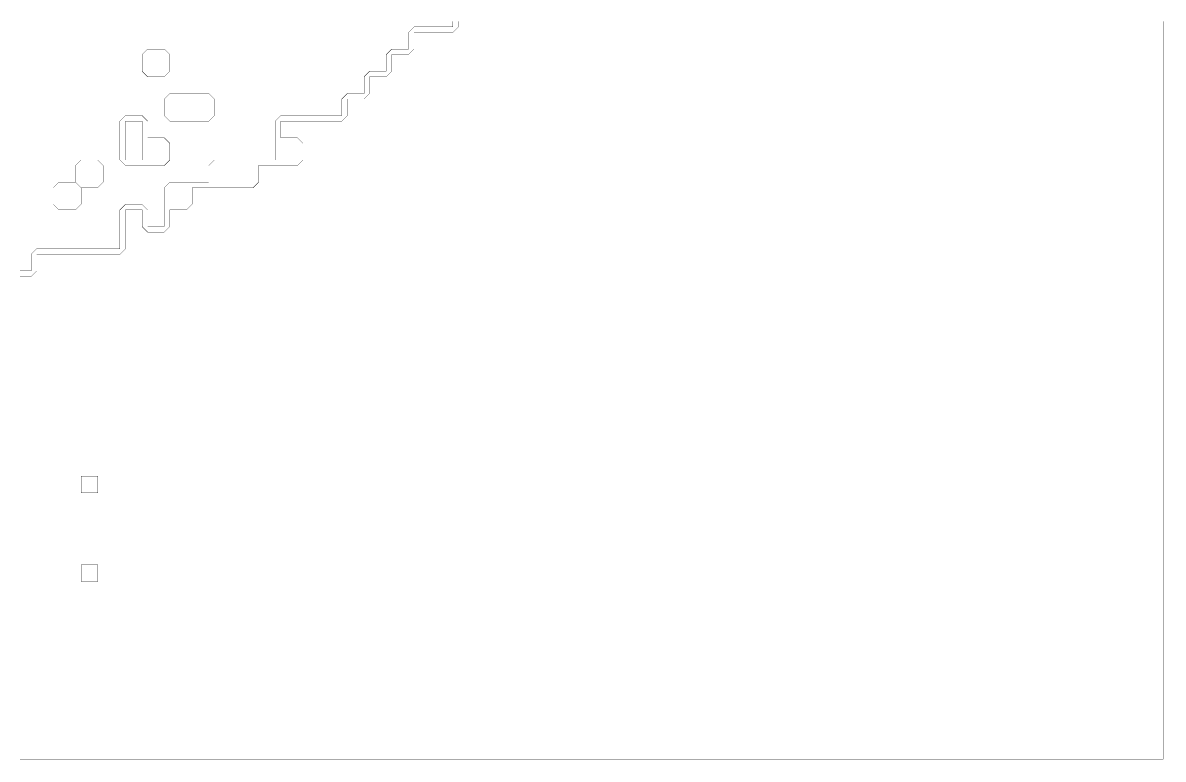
# Model space of a CAD drawing. Header units: metres. Extents: x 0 to 4990, y -4990 to 0.
# Drawn here: x 2983 to 4990, y -4990 to -3694 of the extents above; entities that cross this region are included whole.
import ezdxf

# ---------------------------------------------------------------- set-up
doc = ezdxf.new("R2010")
doc.units = ezdxf.units.M
for name, color, linetype in [('conductor', 1, 'Continuous'), ('dielectric', 8, 'Continuous'), ('substrate', 5, 'Continuous')]:
    doc.layers.add(name, color=color, linetype=linetype)

msp = doc.modelspace()

# ---------------------------------------------------------------- linework, layer by layer
at = {"layer": 'conductor', "const_width": 0.5}
msp.add_lwpolyline([(2978.515625, -4130.859375), (2988.28125, -4130.859375), (2998.046875, -4130.859375), (2998.046875, -4121.09375), (2998.046875, -4111.328125), (2998.046875, -4101.5625), (3007.8125, -4091.796875), (3017.578125, -4091.796875), (3027.34375, -4091.796875), (3037.109375, -4091.796875), (3046.875, -4091.796875), (3056.640625, -4091.796875), (3066.40625, -4091.796875), (3076.171875, -4091.796875), (3085.9375, -4091.796875), (3095.703125, -4091.796875), (3105.46875, -4091.796875), (3115.234375, -4091.796875), (3125, -4091.796875), (3134.765625, -4091.796875), (3144.53125, -4091.796875), (3154.296875, -4091.796875), (3154.296875, -4082.03125), (3154.296875, -4072.265625), (3154.296875, -4062.5), (3154.296875, -4052.734375), (3154.296875, -4042.96875), (3154.296875, -4033.203125), (3154.296875, -4023.4375), (3164.0625, -4013.671875), (3173.828125, -4013.671875), (3183.59375, -4013.671875), (3193.359375, -4013.671875), (3203.125, -4023.4375), (3203.125, -4033.203125), (3203.125, -4042.96875), (3203.125, -4052.734375), (3212.890625, -4052.734375), (3222.65625, -4052.734375), (3232.421875, -4052.734375), (3232.421875, -4042.96875), (3232.421875, -4033.203125), (3232.421875, -4023.4375), (3232.421875, -4013.671875), (3232.421875, -4003.90625), (3232.421875, -3994.140625), (3232.421875, -3984.375), (3242.1875, -3974.609375), (3251.953125, -3974.609375), (3261.71875, -3974.609375), (3271.484375, -3974.609375), (3281.25, -3974.609375), (3291.015625, -3974.609375), (3300.78125, -3974.609375), (3310.546875, -3974.609375), (3310.546875, -3964.84375), (3310.546875, -3955.078125), (3310.546875, -3945.3125), (3320.3125, -3935.546875), (3330.078125, -3935.546875), (3339.84375, -3935.546875), (3349.609375, -3935.546875), (3359.375, -3935.546875), (3369.140625, -3935.546875), (3378.90625, -3935.546875), (3388.671875, -3935.546875), (3398.4375, -3935.546875), (3408.203125, -3935.546875), (3417.96875, -3935.546875), (3427.734375, -3935.546875), (3427.734375, -3925.78125), (3427.734375, -3916.015625), (3427.734375, -3906.25), (3427.734375, -3896.484375), (3427.734375, -3886.71875), (3427.734375, -3876.953125), (3427.734375, -3867.1875), (3437.5, -3857.421875), (3447.265625, -3857.421875), (3457.03125, -3857.421875), (3466.796875, -3857.421875), (3476.5625, -3857.421875), (3486.328125, -3857.421875), (3496.09375, -3857.421875), (3505.859375, -3857.421875), (3515.625, -3857.421875), (3525.390625, -3857.421875), (3535.15625, -3857.421875), (3544.921875, -3857.421875), (3544.921875, -3847.65625), (3544.921875, -3837.890625), (3544.921875, -3828.125), (3554.6875, -3818.359375), (3564.453125, -3818.359375), (3574.21875, -3818.359375), (3583.984375, -3818.359375), (3583.984375, -3808.59375), (3583.984375, -3798.828125), (3583.984375, -3789.0625), (3593.75, -3779.296875), (3603.515625, -3779.296875), (3613.28125, -3779.296875), (3623.046875, -3779.296875), (3623.046875, -3769.53125), (3623.046875, -3759.765625), (3623.046875, -3750), (3632.8125, -3740.234375), (3642.578125, -3740.234375), (3652.34375, -3740.234375), (3662.109375, -3740.234375), (3662.109375, -3730.46875), (3662.109375, -3720.703125), (3662.109375, -3710.9375), (3671.875, -3701.171875), (3681.640625, -3701.171875), (3691.40625, -3701.171875), (3701.171875, -3701.171875), (3710.9375, -3701.171875), (3720.703125, -3701.171875), (3730.46875, -3701.171875), (3740.234375, -3701.171875), (3740.234375, -3691.40625)], dxfattribs=at)
for points in [[(3193.359375, -3750), (3203.125, -3740.234375), (3212.890625, -3740.234375), (3222.65625, -3740.234375), (3232.421875, -3740.234375), (3242.1875, -3750), (3242.1875, -3759.765625), (3242.1875, -3769.53125), (3242.1875, -3779.296875), (3232.421875, -3789.0625), (3222.65625, -3789.0625), (3212.890625, -3789.0625), (3203.125, -3789.0625), (3193.359375, -3779.296875), (3193.359375, -3769.53125), (3193.359375, -3759.765625)], [(3232.421875, -3828.125), (3242.1875, -3818.359375), (3251.953125, -3818.359375), (3261.71875, -3818.359375), (3271.484375, -3818.359375), (3281.25, -3818.359375), (3291.015625, -3818.359375), (3300.78125, -3818.359375), (3310.546875, -3818.359375), (3320.3125, -3828.125), (3320.3125, -3837.890625), (3320.3125, -3847.65625), (3320.3125, -3857.421875), (3310.546875, -3867.1875), (3300.78125, -3867.1875), (3291.015625, -3867.1875), (3281.25, -3867.1875), (3271.484375, -3867.1875), (3261.71875, -3867.1875), (3251.953125, -3867.1875), (3242.1875, -3867.1875), (3232.421875, -3857.421875), (3232.421875, -3847.65625), (3232.421875, -3837.890625)], [(3154.296875, -3867.1875), (3164.0625, -3857.421875), (3173.828125, -3857.421875), (3183.59375, -3857.421875), (3193.359375, -3857.421875), (3203.125, -3867.1875), (3203.125, -3876.953125), (3203.125, -3886.71875), (3203.125, -3896.484375), (3212.890625, -3896.484375), (3222.65625, -3896.484375), (3232.421875, -3896.484375), (3242.1875, -3906.25), (3242.1875, -3916.015625), (3242.1875, -3925.78125), (3242.1875, -3935.546875), (3232.421875, -3945.3125), (3222.65625, -3945.3125), (3212.890625, -3945.3125), (3203.125, -3945.3125), (3193.359375, -3945.3125), (3183.59375, -3945.3125), (3173.828125, -3945.3125), (3164.0625, -3945.3125), (3154.296875, -3935.546875), (3154.296875, -3925.78125), (3154.296875, -3916.015625), (3154.296875, -3906.25), (3154.296875, -3896.484375), (3154.296875, -3886.71875), (3154.296875, -3876.953125)], [(3076.171875, -3945.3125), (3085.9375, -3935.546875), (3095.703125, -3935.546875), (3105.46875, -3935.546875), (3115.234375, -3935.546875), (3125, -3945.3125), (3125, -3955.078125), (3125, -3964.84375), (3125, -3974.609375), (3115.234375, -3984.375), (3105.46875, -3984.375), (3095.703125, -3984.375), (3085.9375, -3984.375), (3076.171875, -3974.609375), (3076.171875, -3964.84375), (3076.171875, -3955.078125)], [(3037.109375, -3984.375), (3046.875, -3974.609375), (3056.640625, -3974.609375), (3066.40625, -3974.609375), (3076.171875, -3974.609375), (3085.9375, -3984.375), (3085.9375, -3994.140625), (3085.9375, -4003.90625), (3085.9375, -4013.671875), (3076.171875, -4023.4375), (3066.40625, -4023.4375), (3056.640625, -4023.4375), (3046.875, -4023.4375), (3037.109375, -4013.671875), (3037.109375, -4003.90625), (3037.109375, -3994.140625)]]:
    msp.add_lwpolyline(points, close=True, dxfattribs=at)
at = {"layer": 'dielectric', "const_width": 0.5}
for points in [[(3085.9375, -4492.1875), (3085.9375, -4501.953125), (3085.9375, -4511.71875), (3085.9375, -4521.484375), (3095.703125, -4521.484375), (3105.46875, -4521.484375), (3115.234375, -4521.484375), (3115.234375, -4511.71875), (3115.234375, -4501.953125), (3115.234375, -4492.1875), (3105.46875, -4492.1875), (3095.703125, -4492.1875)], [(3085.9375, -4648.4375), (3085.9375, -4658.203125), (3085.9375, -4667.96875), (3085.9375, -4677.734375), (3095.703125, -4677.734375), (3105.46875, -4677.734375), (3115.234375, -4677.734375), (3115.234375, -4667.96875), (3115.234375, -4658.203125), (3115.234375, -4648.4375), (3105.46875, -4648.4375), (3095.703125, -4648.4375)]]:
    msp.add_lwpolyline(points, close=True, dxfattribs=at)
at = {"layer": 'substrate', "const_width": 0.5}
for points in [[(2978.515625, -4990.234375), (2988.28125, -4990.234375), (2998.046875, -4990.234375), (3007.8125, -4990.234375), (3017.578125, -4990.234375), (3027.34375, -4990.234375), (3037.109375, -4990.234375), (3046.875, -4990.234375), (3056.640625, -4990.234375), (3066.40625, -4990.234375), (3076.171875, -4990.234375), (3085.9375, -4990.234375), (3095.703125, -4990.234375), (3105.46875, -4990.234375), (3115.234375, -4990.234375), (3125, -4990.234375), (3134.765625, -4990.234375), (3144.53125, -4990.234375), (3154.296875, -4990.234375), (3164.0625, -4990.234375), (3173.828125, -4990.234375), (3183.59375, -4990.234375), (3193.359375, -4990.234375), (3203.125, -4990.234375), (3212.890625, -4990.234375), (3222.65625, -4990.234375), (3232.421875, -4990.234375), (3242.1875, -4990.234375), (3251.953125, -4990.234375), (3261.71875, -4990.234375), (3271.484375, -4990.234375), (3281.25, -4990.234375), (3291.015625, -4990.234375), (3300.78125, -4990.234375), (3310.546875, -4990.234375), (3320.3125, -4990.234375), (3330.078125, -4990.234375), (3339.84375, -4990.234375), (3349.609375, -4990.234375), (3359.375, -4990.234375), (3369.140625, -4990.234375), (3378.90625, -4990.234375), (3388.671875, -4990.234375), (3398.4375, -4990.234375), (3408.203125, -4990.234375), (3417.96875, -4990.234375), (3427.734375, -4990.234375), (3437.5, -4990.234375), (3447.265625, -4990.234375), (3457.03125, -4990.234375), (3466.796875, -4990.234375), (3476.5625, -4990.234375), (3486.328125, -4990.234375), (3496.09375, -4990.234375), (3505.859375, -4990.234375), (3515.625, -4990.234375), (3525.390625, -4990.234375), (3535.15625, -4990.234375), (3544.921875, -4990.234375), (3554.6875, -4990.234375), (3564.453125, -4990.234375), (3574.21875, -4990.234375), (3583.984375, -4990.234375), (3593.75, -4990.234375), (3603.515625, -4990.234375), (3613.28125, -4990.234375), (3623.046875, -4990.234375), (3632.8125, -4990.234375), (3642.578125, -4990.234375), (3652.34375, -4990.234375), (3662.109375, -4990.234375), (3671.875, -4990.234375), (3681.640625, -4990.234375), (3691.40625, -4990.234375), (3701.171875, -4990.234375), (3710.9375, -4990.234375), (3720.703125, -4990.234375), (3730.46875, -4990.234375), (3740.234375, -4990.234375), (3750, -4990.234375), (3759.765625, -4990.234375), (3769.53125, -4990.234375), (3779.296875, -4990.234375), (3789.0625, -4990.234375), (3798.828125, -4990.234375), (3808.59375, -4990.234375), (3818.359375, -4990.234375), (3828.125, -4990.234375), (3837.890625, -4990.234375), (3847.65625, -4990.234375), (3857.421875, -4990.234375), (3867.1875, -4990.234375), (3876.953125, -4990.234375), (3886.71875, -4990.234375), (3896.484375, -4990.234375), (3906.25, -4990.234375), (3916.015625, -4990.234375), (3925.78125, -4990.234375), (3935.546875, -4990.234375), (3945.3125, -4990.234375), (3955.078125, -4990.234375), (3964.84375, -4990.234375), (3974.609375, -4990.234375), (3984.375, -4990.234375), (3994.140625, -4990.234375), (4003.90625, -4990.234375), (4013.671875, -4990.234375), (4023.4375, -4990.234375), (4033.203125, -4990.234375), (4042.96875, -4990.234375), (4052.734375, -4990.234375), (4062.5, -4990.234375), (4072.265625, -4990.234375), (4082.03125, -4990.234375), (4091.796875, -4990.234375), (4101.5625, -4990.234375), (4111.328125, -4990.234375), (4121.09375, -4990.234375), (4130.859375, -4990.234375), (4140.625, -4990.234375), (4150.390625, -4990.234375), (4160.15625, -4990.234375), (4169.921875, -4990.234375), (4179.6875, -4990.234375), (4189.453125, -4990.234375), (4199.21875, -4990.234375), (4208.984375, -4990.234375), (4218.75, -4990.234375), (4228.515625, -4990.234375), (4238.28125, -4990.234375), (4248.046875, -4990.234375), (4257.8125, -4990.234375), (4267.578125, -4990.234375), (4277.34375, -4990.234375), (4287.109375, -4990.234375), (4296.875, -4990.234375), (4306.640625, -4990.234375), (4316.40625, -4990.234375), (4326.171875, -4990.234375), (4335.9375, -4990.234375), (4345.703125, -4990.234375), (4355.46875, -4990.234375), (4365.234375, -4990.234375), (4375, -4990.234375), (4384.765625, -4990.234375), (4394.53125, -4990.234375), (4404.296875, -4990.234375), (4414.0625, -4990.234375), (4423.828125, -4990.234375), (4433.59375, -4990.234375), (4443.359375, -4990.234375), (4453.125, -4990.234375), (4462.890625, -4990.234375), (4472.65625, -4990.234375), (4482.421875, -4990.234375), (4492.1875, -4990.234375), (4501.953125, -4990.234375), (4511.71875, -4990.234375), (4521.484375, -4990.234375), (4531.25, -4990.234375), (4541.015625, -4990.234375), (4550.78125, -4990.234375), (4560.546875, -4990.234375), (4570.3125, -4990.234375), (4580.078125, -4990.234375), (4589.84375, -4990.234375), (4599.609375, -4990.234375), (4609.375, -4990.234375), (4619.140625, -4990.234375), (4628.90625, -4990.234375), (4638.671875, -4990.234375), (4648.4375, -4990.234375), (4658.203125, -4990.234375), (4667.96875, -4990.234375), (4677.734375, -4990.234375), (4687.5, -4990.234375), (4697.265625, -4990.234375), (4707.03125, -4990.234375), (4716.796875, -4990.234375), (4726.5625, -4990.234375), (4736.328125, -4990.234375), (4746.09375, -4990.234375), (4755.859375, -4990.234375), (4765.625, -4990.234375), (4775.390625, -4990.234375), (4785.15625, -4990.234375), (4794.921875, -4990.234375), (4804.6875, -4990.234375), (4814.453125, -4990.234375), (4824.21875, -4990.234375), (4833.984375, -4990.234375), (4843.75, -4990.234375), (4853.515625, -4990.234375), (4863.28125, -4990.234375), (4873.046875, -4990.234375), (4882.8125, -4990.234375), (4892.578125, -4990.234375), (4902.34375, -4990.234375), (4912.109375, -4990.234375), (4921.875, -4990.234375), (4931.640625, -4990.234375), (4941.40625, -4990.234375), (4951.171875, -4990.234375), (4960.9375, -4990.234375), (4970.703125, -4990.234375), (4980.46875, -4990.234375), (4990.234375, -4990.234375), (4990.234375, -4980.46875), (4990.234375, -4970.703125), (4990.234375, -4960.9375), (4990.234375, -4951.171875), (4990.234375, -4941.40625), (4990.234375, -4931.640625), (4990.234375, -4921.875), (4990.234375, -4912.109375), (4990.234375, -4902.34375), (4990.234375, -4892.578125), (4990.234375, -4882.8125), (4990.234375, -4873.046875), (4990.234375, -4863.28125), (4990.234375, -4853.515625), (4990.234375, -4843.75), (4990.234375, -4833.984375), (4990.234375, -4824.21875), (4990.234375, -4814.453125), (4990.234375, -4804.6875), (4990.234375, -4794.921875), (4990.234375, -4785.15625), (4990.234375, -4775.390625), (4990.234375, -4765.625), (4990.234375, -4755.859375), (4990.234375, -4746.09375), (4990.234375, -4736.328125), (4990.234375, -4726.5625), (4990.234375, -4716.796875), (4990.234375, -4707.03125), (4990.234375, -4697.265625), (4990.234375, -4687.5), (4990.234375, -4677.734375), (4990.234375, -4667.96875), (4990.234375, -4658.203125), (4990.234375, -4648.4375), (4990.234375, -4638.671875), (4990.234375, -4628.90625), (4990.234375, -4619.140625), (4990.234375, -4609.375), (4990.234375, -4599.609375), (4990.234375, -4589.84375), (4990.234375, -4580.078125), (4990.234375, -4570.3125), (4990.234375, -4560.546875), (4990.234375, -4550.78125), (4990.234375, -4541.015625), (4990.234375, -4531.25), (4990.234375, -4521.484375), (4990.234375, -4511.71875), (4990.234375, -4501.953125), (4990.234375, -4492.1875), (4990.234375, -4482.421875), (4990.234375, -4472.65625), (4990.234375, -4462.890625), (4990.234375, -4453.125), (4990.234375, -4443.359375), (4990.234375, -4433.59375), (4990.234375, -4423.828125), (4990.234375, -4414.0625), (4990.234375, -4404.296875), (4990.234375, -4394.53125), (4990.234375, -4384.765625), (4990.234375, -4375), (4990.234375, -4365.234375), (4990.234375, -4355.46875), (4990.234375, -4345.703125), (4990.234375, -4335.9375), (4990.234375, -4326.171875), (4990.234375, -4316.40625), (4990.234375, -4306.640625), (4990.234375, -4296.875), (4990.234375, -4287.109375), (4990.234375, -4277.34375), (4990.234375, -4267.578125), (4990.234375, -4257.8125), (4990.234375, -4248.046875), (4990.234375, -4238.28125), (4990.234375, -4228.515625), (4990.234375, -4218.75), (4990.234375, -4208.984375), (4990.234375, -4199.21875), (4990.234375, -4189.453125), (4990.234375, -4179.6875), (4990.234375, -4169.921875), (4990.234375, -4160.15625), (4990.234375, -4150.390625), (4990.234375, -4140.625), (4990.234375, -4130.859375), (4990.234375, -4121.09375), (4990.234375, -4111.328125), (4990.234375, -4101.5625), (4990.234375, -4091.796875), (4990.234375, -4082.03125), (4990.234375, -4072.265625), (4990.234375, -4062.5), (4990.234375, -4052.734375), (4990.234375, -4042.96875), (4990.234375, -4033.203125), (4990.234375, -4023.4375), (4990.234375, -4013.671875), (4990.234375, -4003.90625), (4990.234375, -3994.140625), (4990.234375, -3984.375), (4990.234375, -3974.609375), (4990.234375, -3964.84375), (4990.234375, -3955.078125), (4990.234375, -3945.3125), (4990.234375, -3935.546875), (4990.234375, -3925.78125), (4990.234375, -3916.015625), (4990.234375, -3906.25), (4990.234375, -3896.484375), (4990.234375, -3886.71875), (4990.234375, -3876.953125), (4990.234375, -3867.1875), (4990.234375, -3857.421875), (4990.234375, -3847.65625), (4990.234375, -3837.890625), (4990.234375, -3828.125), (4990.234375, -3818.359375), (4990.234375, -3808.59375), (4990.234375, -3798.828125), (4990.234375, -3789.0625), (4990.234375, -3779.296875), (4990.234375, -3769.53125), (4990.234375, -3759.765625), (4990.234375, -3750), (4990.234375, -3740.234375), (4990.234375, -3730.46875), (4990.234375, -3720.703125), (4990.234375, -3710.9375), (4990.234375, -3701.171875), (4990.234375, -3691.40625)], [(3750, -3691.40625), (3750, -3701.171875), (3740.234375, -3710.9375), (3730.46875, -3710.9375), (3720.703125, -3710.9375), (3710.9375, -3710.9375), (3701.171875, -3710.9375), (3691.40625, -3710.9375), (3681.640625, -3710.9375), (3671.875, -3710.9375), (3671.875, -3720.703125), (3671.875, -3730.46875), (3671.875, -3740.234375), (3662.109375, -3750), (3652.34375, -3750), (3642.578125, -3750), (3632.8125, -3750), (3632.8125, -3759.765625), (3632.8125, -3769.53125), (3632.8125, -3779.296875), (3623.046875, -3789.0625), (3613.28125, -3789.0625), (3603.515625, -3789.0625), (3593.75, -3789.0625), (3593.75, -3798.828125), (3593.75, -3808.59375), (3593.75, -3818.359375), (3583.984375, -3828.125), (3574.21875, -3828.125), (3564.453125, -3828.125), (3554.6875, -3828.125), (3554.6875, -3837.890625), (3554.6875, -3847.65625), (3554.6875, -3857.421875), (3544.921875, -3867.1875), (3535.15625, -3867.1875), (3525.390625, -3867.1875), (3515.625, -3867.1875), (3505.859375, -3867.1875), (3496.09375, -3867.1875), (3486.328125, -3867.1875), (3476.5625, -3867.1875), (3466.796875, -3867.1875), (3457.03125, -3867.1875), (3447.265625, -3867.1875), (3437.5, -3867.1875), (3437.5, -3876.953125), (3437.5, -3886.71875), (3437.5, -3896.484375), (3447.265625, -3896.484375), (3457.03125, -3896.484375), (3466.796875, -3896.484375), (3476.5625, -3906.25), (3476.5625, -3916.015625), (3476.5625, -3925.78125), (3476.5625, -3935.546875), (3466.796875, -3945.3125), (3457.03125, -3945.3125), (3447.265625, -3945.3125), (3437.5, -3945.3125), (3427.734375, -3945.3125), (3417.96875, -3945.3125), (3408.203125, -3945.3125), (3398.4375, -3945.3125), (3398.4375, -3955.078125), (3398.4375, -3964.84375), (3398.4375, -3974.609375), (3388.671875, -3984.375), (3378.90625, -3984.375), (3369.140625, -3984.375), (3359.375, -3984.375), (3349.609375, -3984.375), (3339.84375, -3984.375), (3330.078125, -3984.375), (3320.3125, -3984.375), (3310.546875, -3984.375), (3300.78125, -3984.375), (3291.015625, -3984.375), (3281.25, -3984.375), (3281.25, -3994.140625), (3281.25, -4003.90625), (3281.25, -4013.671875), (3271.484375, -4023.4375), (3261.71875, -4023.4375), (3251.953125, -4023.4375), (3242.1875, -4023.4375), (3242.1875, -4033.203125), (3242.1875, -4042.96875), (3242.1875, -4052.734375), (3232.421875, -4062.5), (3222.65625, -4062.5), (3212.890625, -4062.5), (3203.125, -4062.5), (3193.359375, -4052.734375), (3193.359375, -4042.96875), (3193.359375, -4033.203125), (3193.359375, -4023.4375), (3183.59375, -4023.4375), (3173.828125, -4023.4375), (3164.0625, -4023.4375), (3164.0625, -4033.203125), (3164.0625, -4042.96875), (3164.0625, -4052.734375), (3164.0625, -4062.5), (3164.0625, -4072.265625), (3164.0625, -4082.03125), (3164.0625, -4091.796875), (3154.296875, -4101.5625), (3144.53125, -4101.5625), (3134.765625, -4101.5625), (3125, -4101.5625), (3115.234375, -4101.5625), (3105.46875, -4101.5625), (3095.703125, -4101.5625), (3085.9375, -4101.5625), (3076.171875, -4101.5625), (3066.40625, -4101.5625), (3056.640625, -4101.5625), (3046.875, -4101.5625), (3037.109375, -4101.5625), (3027.34375, -4101.5625), (3017.578125, -4101.5625), (3007.8125, -4101.5625), (3007.8125, -4111.328125), (3007.8125, -4121.09375), (3007.8125, -4130.859375), (2998.046875, -4140.625), (2988.28125, -4140.625), (2978.515625, -4140.625)]]:
    msp.add_lwpolyline(points, dxfattribs=at)
msp.add_lwpolyline([(3164.0625, -3867.1875), (3164.0625, -3876.953125), (3164.0625, -3886.71875), (3164.0625, -3896.484375), (3164.0625, -3906.25), (3164.0625, -3916.015625), (3164.0625, -3925.78125), (3164.0625, -3935.546875), (3173.828125, -3935.546875), (3183.59375, -3935.546875), (3193.359375, -3935.546875), (3193.359375, -3925.78125), (3193.359375, -3916.015625), (3193.359375, -3906.25), (3193.359375, -3896.484375), (3193.359375, -3886.71875), (3193.359375, -3876.953125), (3193.359375, -3867.1875), (3183.59375, -3867.1875), (3173.828125, -3867.1875)], close=True, dxfattribs=at)

doc.saveas('drawing.dxf')
